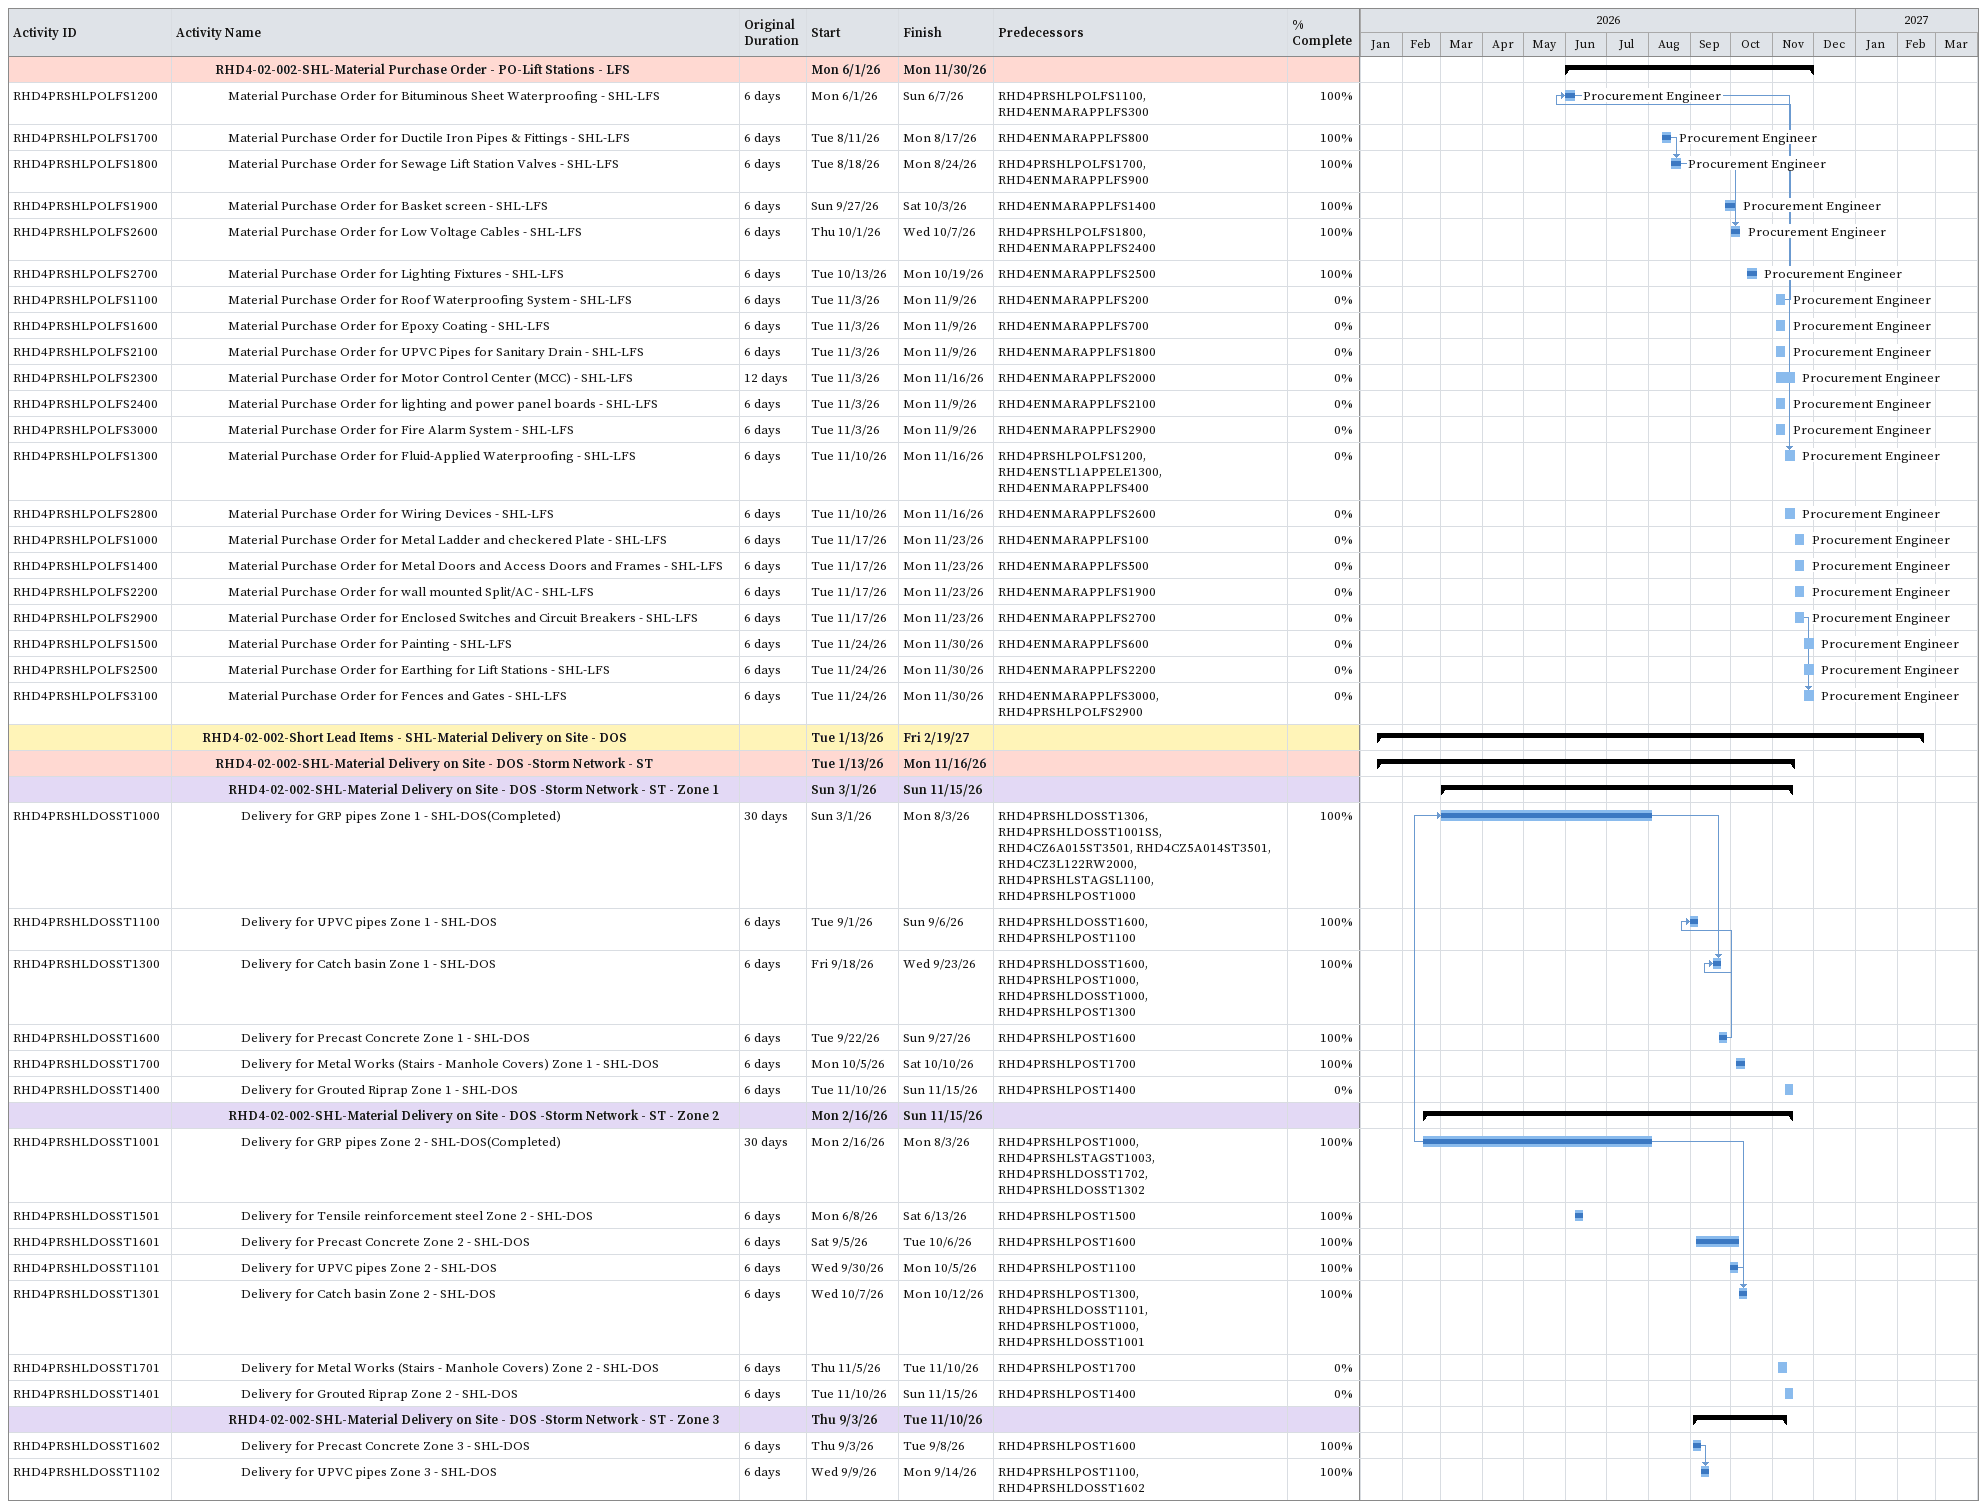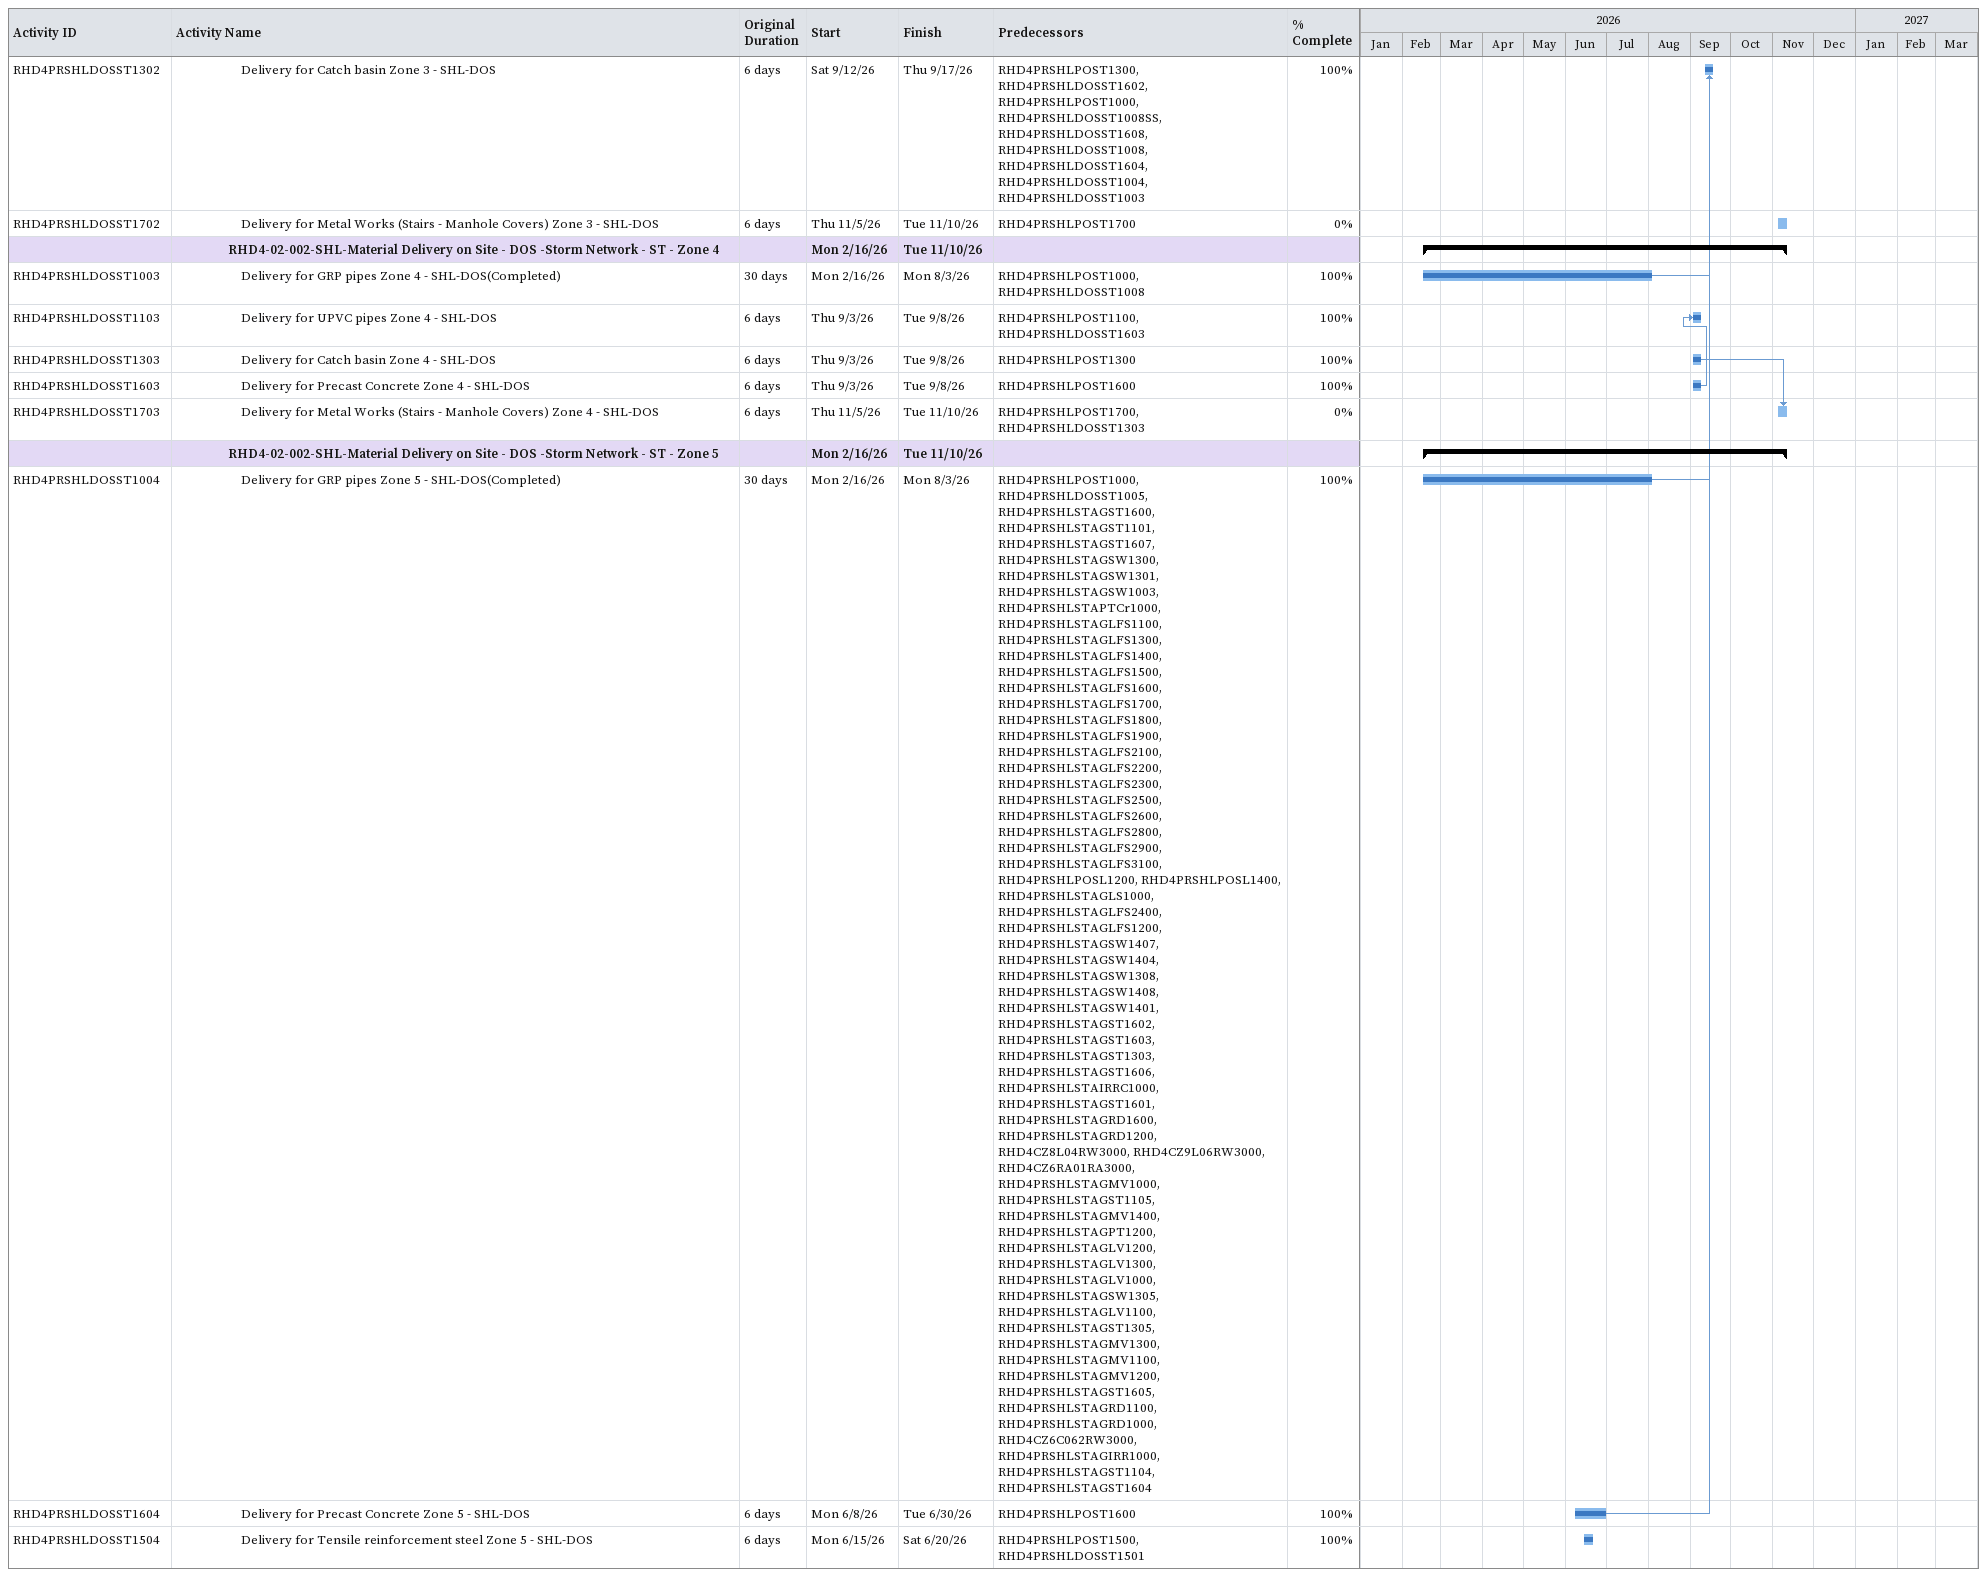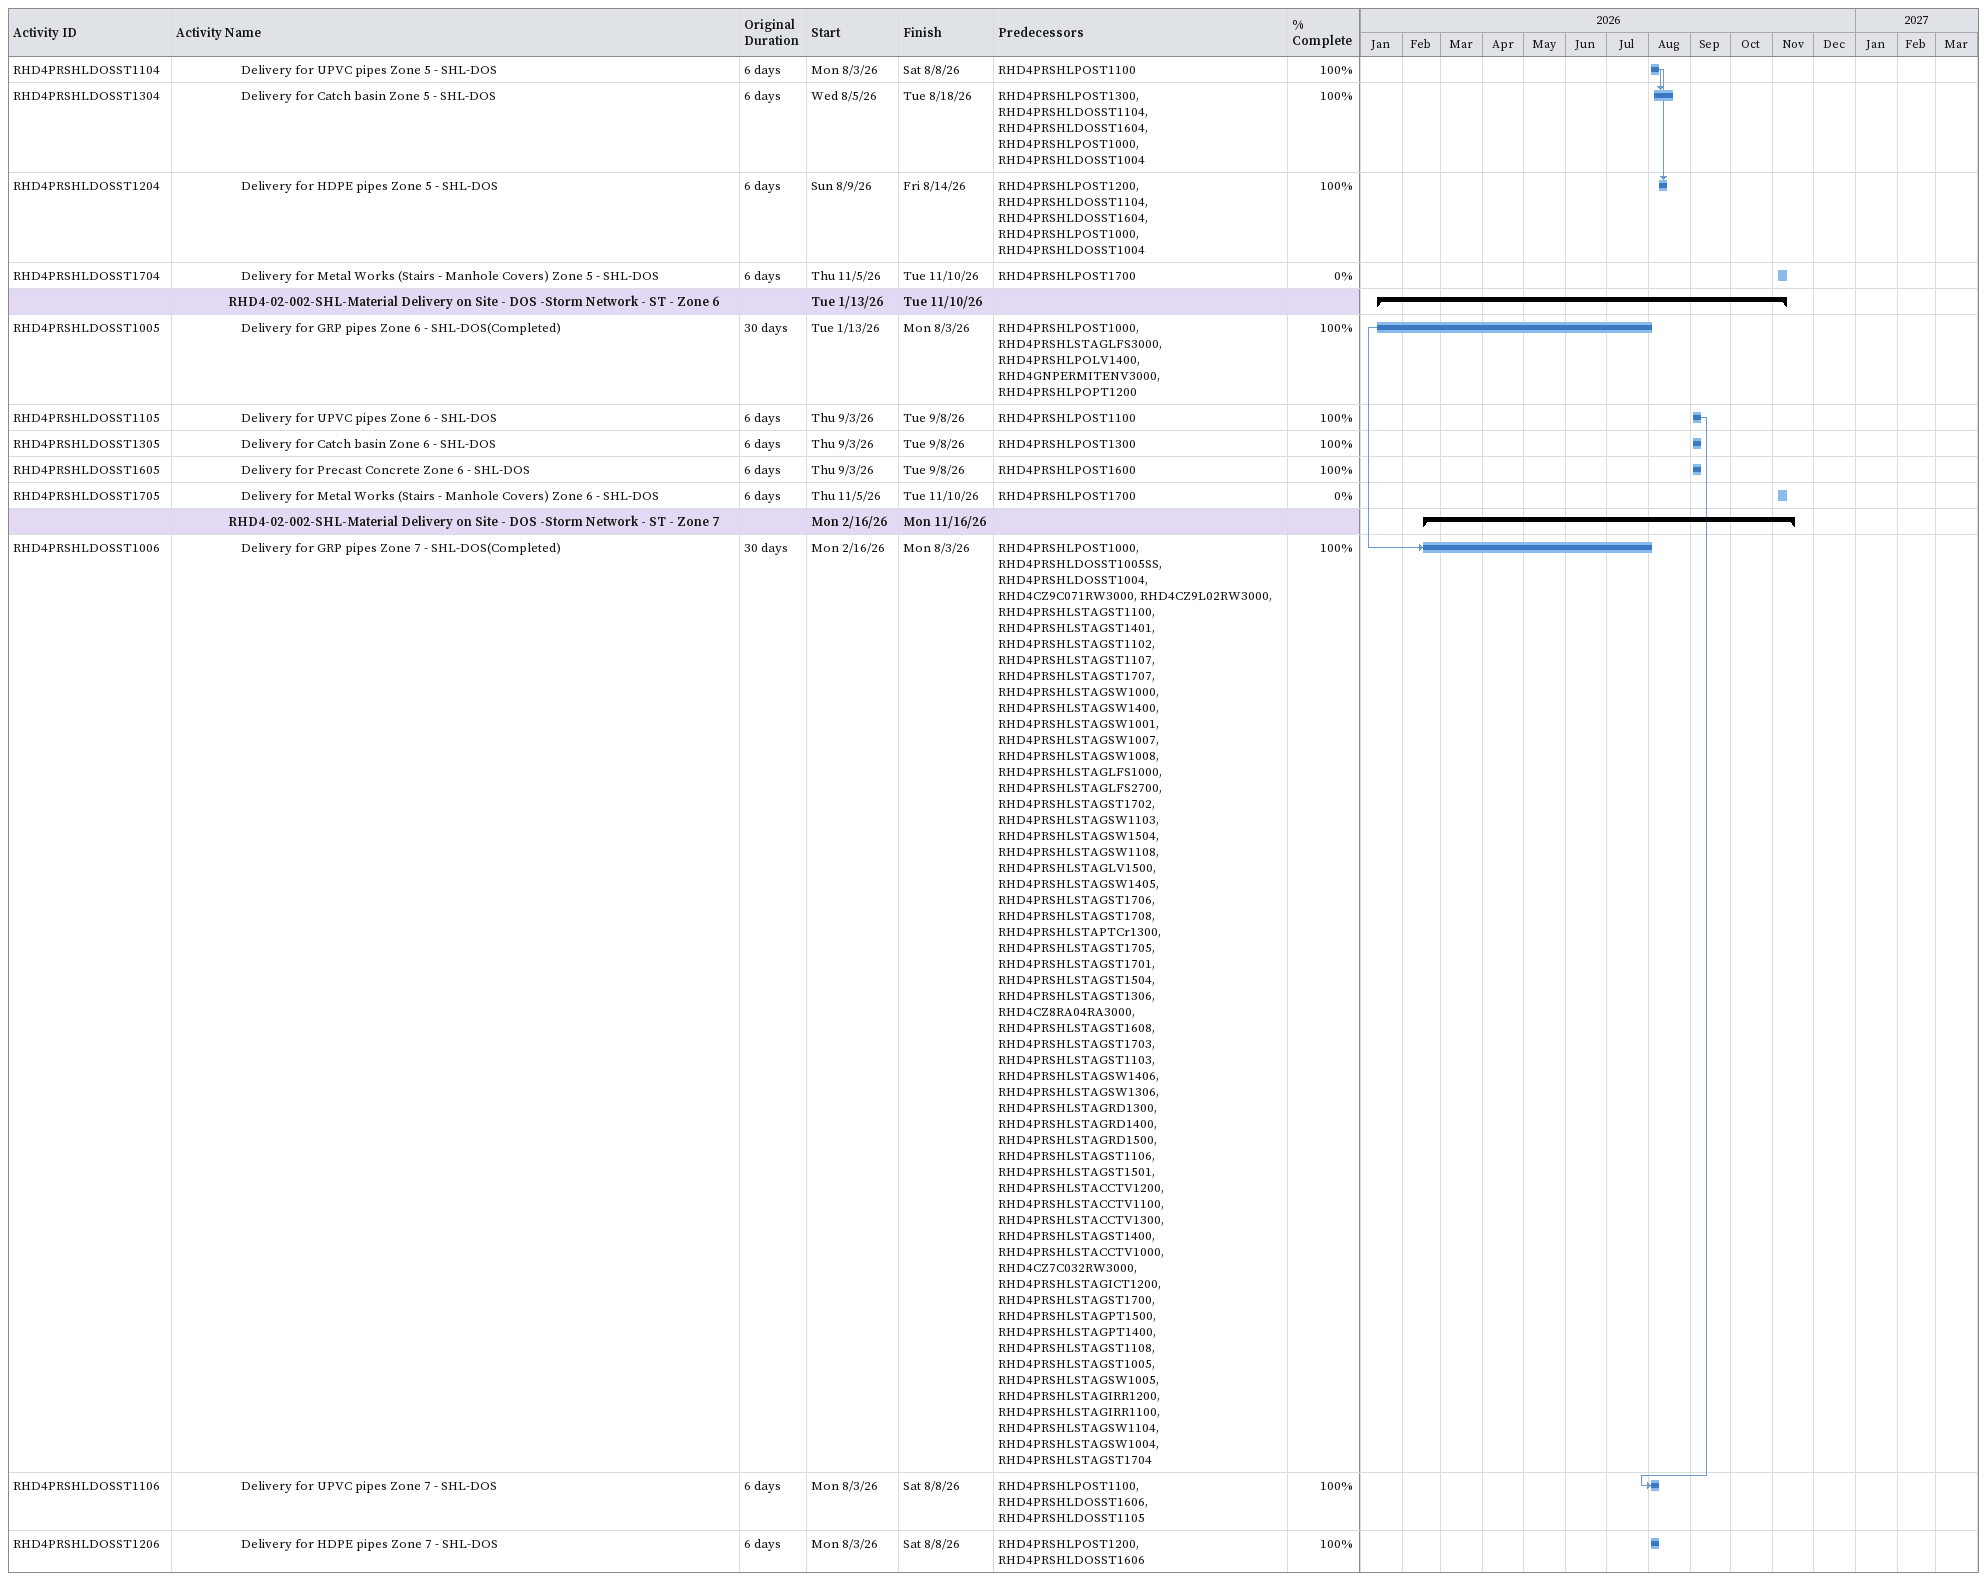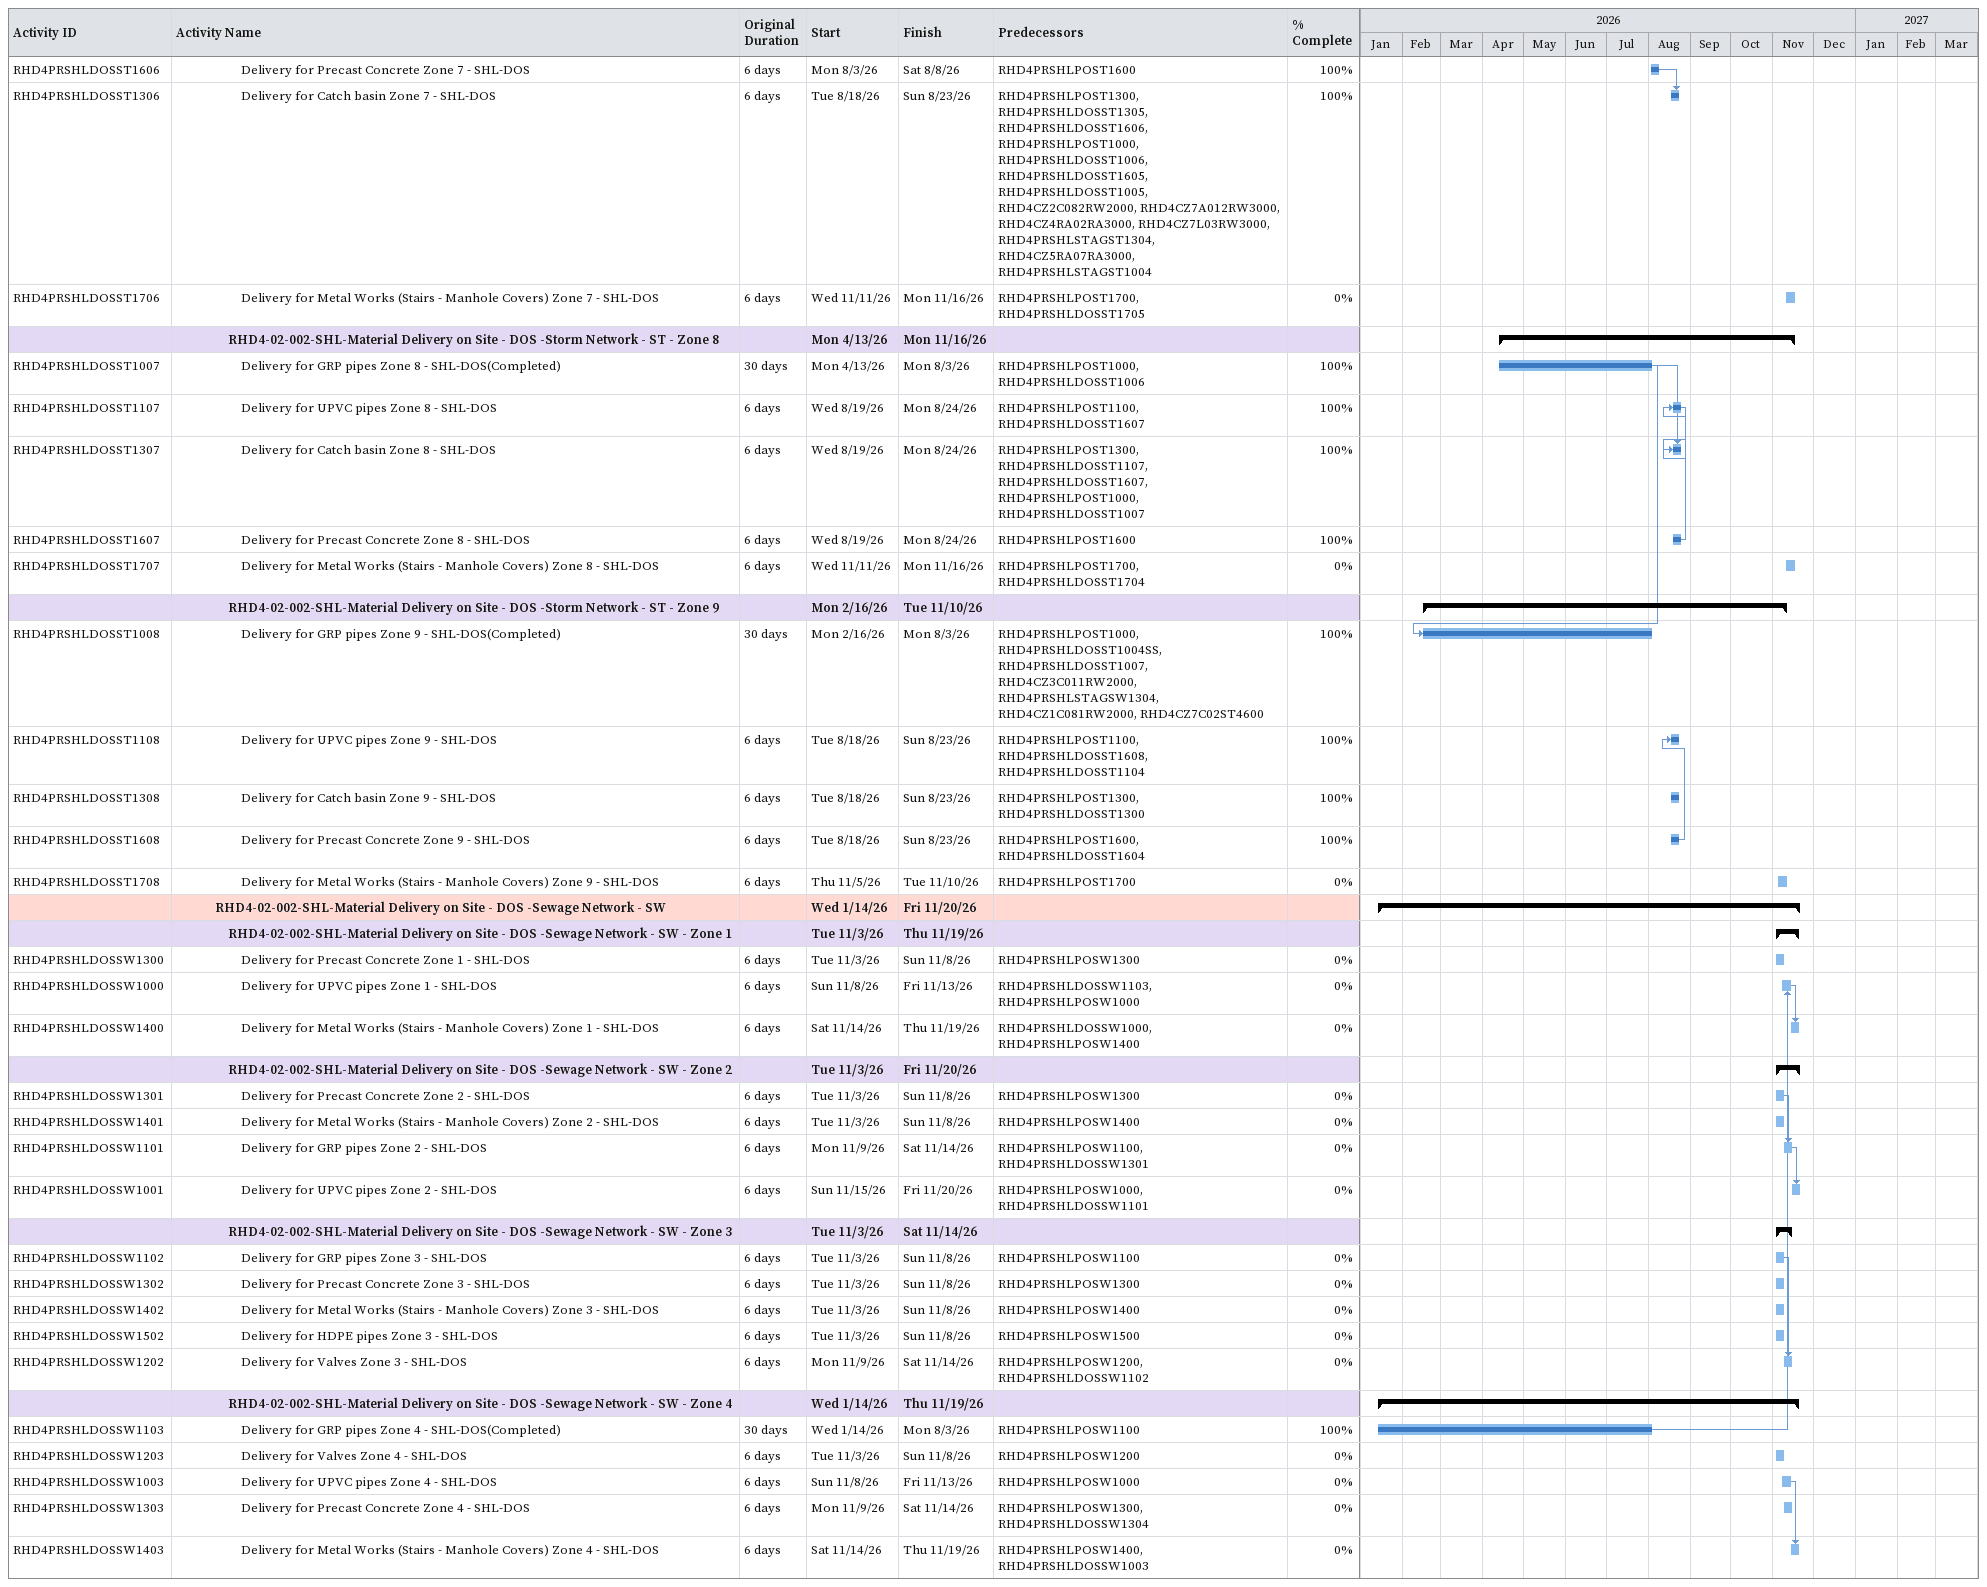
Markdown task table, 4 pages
| ID | Level | Task | Original duration | Start | Finish | Predecessors | Resources | % complete |
|---|---|---|---|---|---|---|---|---|
|  | 4 | **RHD4-02-002-SHL-Material Purchase Order - PO-Lift Stations - LFS** |  | 2026-06-01 | 2026-11-30 |  |  |  |
| RHD4PRSHLPOLFS1200 | 5 | Material Purchase Order for Bituminous Sheet Waterproofing - SHL-LFS | 6d | 2026-06-01 | 2026-06-07 | RHD4PRSHLPOLFS1100, RHD4ENMARAPPLFS300 | Procurement Engineer | 100 |
| RHD4PRSHLPOLFS1700 | 5 | Material Purchase Order for Ductile Iron Pipes & Fittings - SHL-LFS | 6d | 2026-08-11 | 2026-08-17 | RHD4ENMARAPPLFS800 | Procurement Engineer | 100 |
| RHD4PRSHLPOLFS1800 | 5 | Material Purchase Order for Sewage Lift Station Valves - SHL-LFS | 6d | 2026-08-18 | 2026-08-24 | RHD4PRSHLPOLFS1700, RHD4ENMARAPPLFS900 | Procurement Engineer | 100 |
| RHD4PRSHLPOLFS1900 | 5 | Material Purchase Order for Basket screen - SHL-LFS | 6d | 2026-09-27 | 2026-10-03 | RHD4ENMARAPPLFS1400 | Procurement Engineer | 100 |
| RHD4PRSHLPOLFS2600 | 5 | Material Purchase Order for Low Voltage Cables - SHL-LFS | 6d | 2026-10-01 | 2026-10-07 | RHD4PRSHLPOLFS1800, RHD4ENMARAPPLFS2400 | Procurement Engineer | 100 |
| RHD4PRSHLPOLFS2700 | 5 | Material Purchase Order for Lighting Fixtures - SHL-LFS | 6d | 2026-10-13 | 2026-10-19 | RHD4ENMARAPPLFS2500 | Procurement Engineer | 100 |
| RHD4PRSHLPOLFS1100 | 5 | Material Purchase Order for Roof Waterproofing System - SHL-LFS | 6d | 2026-11-03 | 2026-11-09 | RHD4ENMARAPPLFS200 | Procurement Engineer | 0 |
| RHD4PRSHLPOLFS1600 | 5 | Material Purchase Order for Epoxy Coating - SHL-LFS | 6d | 2026-11-03 | 2026-11-09 | RHD4ENMARAPPLFS700 | Procurement Engineer | 0 |
| RHD4PRSHLPOLFS2100 | 5 | Material Purchase Order for UPVC Pipes for Sanitary Drain - SHL-LFS | 6d | 2026-11-03 | 2026-11-09 | RHD4ENMARAPPLFS1800 | Procurement Engineer | 0 |
| RHD4PRSHLPOLFS2300 | 5 | Material Purchase Order for Motor Control Center (MCC) - SHL-LFS | 12d | 2026-11-03 | 2026-11-16 | RHD4ENMARAPPLFS2000 | Procurement Engineer | 0 |
| RHD4PRSHLPOLFS2400 | 5 | Material Purchase Order for lighting and power panel boards - SHL-LFS | 6d | 2026-11-03 | 2026-11-09 | RHD4ENMARAPPLFS2100 | Procurement Engineer | 0 |
| RHD4PRSHLPOLFS3000 | 5 | Material Purchase Order for Fire Alarm System - SHL-LFS | 6d | 2026-11-03 | 2026-11-09 | RHD4ENMARAPPLFS2900 | Procurement Engineer | 0 |
| RHD4PRSHLPOLFS1300 | 5 | Material Purchase Order for Fluid-Applied Waterproofing - SHL-LFS | 6d | 2026-11-10 | 2026-11-16 | RHD4PRSHLPOLFS1200, RHD4ENSTL1APPELE1300, RHD4ENMARAPPLFS400 | Procurement Engineer | 0 |
| RHD4PRSHLPOLFS2800 | 5 | Material Purchase Order for Wiring Devices - SHL-LFS | 6d | 2026-11-10 | 2026-11-16 | RHD4ENMARAPPLFS2600 | Procurement Engineer | 0 |
| RHD4PRSHLPOLFS1000 | 5 | Material Purchase Order for Metal Ladder and checkered Plate - SHL-LFS | 6d | 2026-11-17 | 2026-11-23 | RHD4ENMARAPPLFS100 | Procurement Engineer | 0 |
| RHD4PRSHLPOLFS1400 | 5 | Material Purchase Order for Metal Doors and Access Doors and Frames - SHL-LFS | 6d | 2026-11-17 | 2026-11-23 | RHD4ENMARAPPLFS500 | Procurement Engineer | 0 |
| RHD4PRSHLPOLFS2200 | 5 | Material Purchase Order for wall mounted Split/AC - SHL-LFS | 6d | 2026-11-17 | 2026-11-23 | RHD4ENMARAPPLFS1900 | Procurement Engineer | 0 |
| RHD4PRSHLPOLFS2900 | 5 | Material Purchase Order for Enclosed Switches and Circuit Breakers - SHL-LFS | 6d | 2026-11-17 | 2026-11-23 | RHD4ENMARAPPLFS2700 | Procurement Engineer | 0 |
| RHD4PRSHLPOLFS1500 | 5 | Material Purchase Order for Painting - SHL-LFS | 6d | 2026-11-24 | 2026-11-30 | RHD4ENMARAPPLFS600 | Procurement Engineer | 0 |
| RHD4PRSHLPOLFS2500 | 5 | Material Purchase Order for Earthing for Lift Stations - SHL-LFS | 6d | 2026-11-24 | 2026-11-30 | RHD4ENMARAPPLFS2200 | Procurement Engineer | 0 |
| RHD4PRSHLPOLFS3100 | 5 | Material Purchase Order for Fences and Gates - SHL-LFS | 6d | 2026-11-24 | 2026-11-30 | RHD4ENMARAPPLFS3000, RHD4PRSHLPOLFS2900 | Procurement Engineer | 0 |
|  | 3 | **RHD4-02-002-Short Lead Items - SHL-Material Delivery on Site - DOS** |  | 2026-01-13 | 2027-02-19 |  |  |  |
|  | 4 | **RHD4-02-002-SHL-Material Delivery on Site - DOS -Storm Network - ST** |  | 2026-01-13 | 2026-11-16 |  |  |  |
|  | 5 | **RHD4-02-002-SHL-Material Delivery on Site - DOS -Storm Network - ST - Zone 1** |  | 2026-03-01 | 2026-11-15 |  |  |  |
| RHD4PRSHLDOSST1000 | 6 | Delivery for GRP pipes Zone 1 - SHL-DOS(Completed) | 30d | 2026-03-01 | 2026-08-03 | RHD4PRSHLDOSST1306, RHD4PRSHLDOSST1001SS, RHD4CZ6A015ST3501, RHD4CZ5A014ST3501, RHD4CZ3L122RW2000, RHD4PRSHLSTAGSL1100, RHD4PRSHLPOST1000 |  | 100 |
| RHD4PRSHLDOSST1100 | 6 | Delivery for UPVC pipes Zone 1 - SHL-DOS | 6d | 2026-09-01 | 2026-09-06 | RHD4PRSHLDOSST1600, RHD4PRSHLPOST1100 |  | 100 |
| RHD4PRSHLDOSST1300 | 6 | Delivery for Catch basin Zone 1 - SHL-DOS | 6d | 2026-09-18 | 2026-09-23 | RHD4PRSHLDOSST1600, RHD4PRSHLPOST1000, RHD4PRSHLDOSST1000, RHD4PRSHLPOST1300 |  | 100 |
| RHD4PRSHLDOSST1600 | 6 | Delivery for Precast Concrete Zone 1 - SHL-DOS | 6d | 2026-09-22 | 2026-09-27 | RHD4PRSHLPOST1600 |  | 100 |
| RHD4PRSHLDOSST1700 | 6 | Delivery for Metal Works (Stairs - Manhole Covers) Zone 1 - SHL-DOS | 6d | 2026-10-05 | 2026-10-10 | RHD4PRSHLPOST1700 |  | 100 |
| RHD4PRSHLDOSST1400 | 6 | Delivery for Grouted Riprap Zone 1 - SHL-DOS | 6d | 2026-11-10 | 2026-11-15 | RHD4PRSHLPOST1400 |  | 0 |
|  | 5 | **RHD4-02-002-SHL-Material Delivery on Site - DOS -Storm Network - ST - Zone 2** |  | 2026-02-16 | 2026-11-15 |  |  |  |
| RHD4PRSHLDOSST1001 | 6 | Delivery for GRP pipes Zone 2 - SHL-DOS(Completed) | 30d | 2026-02-16 | 2026-08-03 | RHD4PRSHLPOST1000, RHD4PRSHLSTAGST1003, RHD4PRSHLDOSST1702, RHD4PRSHLDOSST1302 |  | 100 |
| RHD4PRSHLDOSST1501 | 6 | Delivery for Tensile reinforcement steel Zone 2 - SHL-DOS | 6d | 2026-06-08 | 2026-06-13 | RHD4PRSHLPOST1500 |  | 100 |
| RHD4PRSHLDOSST1601 | 6 | Delivery for Precast Concrete Zone 2 - SHL-DOS | 6d | 2026-09-05 | 2026-10-06 | RHD4PRSHLPOST1600 |  | 100 |
| RHD4PRSHLDOSST1101 | 6 | Delivery for UPVC pipes Zone 2 - SHL-DOS | 6d | 2026-09-30 | 2026-10-05 | RHD4PRSHLPOST1100 |  | 100 |
| RHD4PRSHLDOSST1301 | 6 | Delivery for Catch basin Zone 2 - SHL-DOS | 6d | 2026-10-07 | 2026-10-12 | RHD4PRSHLPOST1300, RHD4PRSHLDOSST1101, RHD4PRSHLPOST1000, RHD4PRSHLDOSST1001 |  | 100 |
| RHD4PRSHLDOSST1701 | 6 | Delivery for Metal Works (Stairs - Manhole Covers) Zone 2 - SHL-DOS | 6d | 2026-11-05 | 2026-11-10 | RHD4PRSHLPOST1700 |  | 0 |
| RHD4PRSHLDOSST1401 | 6 | Delivery for Grouted Riprap Zone 2 - SHL-DOS | 6d | 2026-11-10 | 2026-11-15 | RHD4PRSHLPOST1400 |  | 0 |
|  | 5 | **RHD4-02-002-SHL-Material Delivery on Site - DOS -Storm Network - ST - Zone 3** |  | 2026-09-03 | 2026-11-10 |  |  |  |
| RHD4PRSHLDOSST1602 | 6 | Delivery for Precast Concrete Zone 3 - SHL-DOS | 6d | 2026-09-03 | 2026-09-08 | RHD4PRSHLPOST1600 |  | 100 |
| RHD4PRSHLDOSST1102 | 6 | Delivery for UPVC pipes Zone 3 - SHL-DOS | 6d | 2026-09-09 | 2026-09-14 | RHD4PRSHLPOST1100, RHD4PRSHLDOSST1602 |  | 100 |
| RHD4PRSHLDOSST1302 | 6 | Delivery for Catch basin Zone 3 - SHL-DOS | 6d | 2026-09-12 | 2026-09-17 | RHD4PRSHLPOST1300, RHD4PRSHLDOSST1602, RHD4PRSHLPOST1000, RHD4PRSHLDOSST1008SS, RHD4PRSHLDOSST1608, RHD4PRSHLDOSST1008, RHD4PRSHLDOSST1604, RHD4PRSHLDOSST1004, RHD4PRSHLDOSST1003 |  | 100 |
| RHD4PRSHLDOSST1702 | 6 | Delivery for Metal Works (Stairs - Manhole Covers) Zone 3 - SHL-DOS | 6d | 2026-11-05 | 2026-11-10 | RHD4PRSHLPOST1700 |  | 0 |
|  | 5 | **RHD4-02-002-SHL-Material Delivery on Site - DOS -Storm Network - ST - Zone 4** |  | 2026-02-16 | 2026-11-10 |  |  |  |
| RHD4PRSHLDOSST1003 | 6 | Delivery for GRP pipes Zone 4 - SHL-DOS(Completed) | 30d | 2026-02-16 | 2026-08-03 | RHD4PRSHLPOST1000, RHD4PRSHLDOSST1008 |  | 100 |
| RHD4PRSHLDOSST1103 | 6 | Delivery for UPVC pipes Zone 4 - SHL-DOS | 6d | 2026-09-03 | 2026-09-08 | RHD4PRSHLPOST1100, RHD4PRSHLDOSST1603 |  | 100 |
| RHD4PRSHLDOSST1303 | 6 | Delivery for Catch basin Zone 4 - SHL-DOS | 6d | 2026-09-03 | 2026-09-08 | RHD4PRSHLPOST1300 |  | 100 |
| RHD4PRSHLDOSST1603 | 6 | Delivery for Precast Concrete Zone 4 - SHL-DOS | 6d | 2026-09-03 | 2026-09-08 | RHD4PRSHLPOST1600 |  | 100 |
| RHD4PRSHLDOSST1703 | 6 | Delivery for Metal Works (Stairs - Manhole Covers) Zone 4 - SHL-DOS | 6d | 2026-11-05 | 2026-11-10 | RHD4PRSHLPOST1700, RHD4PRSHLDOSST1303 |  | 0 |
|  | 5 | **RHD4-02-002-SHL-Material Delivery on Site - DOS -Storm Network - ST - Zone 5** |  | 2026-02-16 | 2026-11-10 |  |  |  |
| RHD4PRSHLDOSST1004 | 6 | Delivery for GRP pipes Zone 5 - SHL-DOS(Completed) | 30d | 2026-02-16 | 2026-08-03 | RHD4PRSHLPOST1000, RHD4PRSHLDOSST1005, RHD4PRSHLSTAGST1600, RHD4PRSHLSTAGST1101, RHD4PRSHLSTAGST1607, RHD4PRSHLSTAGSW1300, RHD4PRSHLSTAGSW1301, RHD4PRSHLSTAGSW1003, RHD4PRSHLSTAPTCr1000, RHD4PRSHLSTAGLFS1100, RHD4PRSHLSTAGLFS1300, RHD4PRSHLSTAGLFS1400, RHD4PRSHLSTAGLFS1500, RHD4PRSHLSTAGLFS1600, RHD4PRSHLSTAGLFS1700, RHD4PRSHLSTAGLFS1800, RHD4PRSHLSTAGLFS1900, RHD4PRSHLSTAGLFS2100, RHD4PRSHLSTAGLFS2200, RHD4PRSHLSTAGLFS2300, RHD4PRSHLSTAGLFS2500, RHD4PRSHLSTAGLFS2600, RHD4PRSHLSTAGLFS2800, RHD4PRSHLSTAGLFS2900, RHD4PRSHLSTAGLFS3100, RHD4PRSHLPOSL1200, RHD4PRSHLPOSL1400, RHD4PRSHLSTAGLS1000, RHD4PRSHLSTAGLFS2400, RHD4PRSHLSTAGLFS1200, RHD4PRSHLSTAGSW1407, RHD4PRSHLSTAGSW1404, RHD4PRSHLSTAGSW1308, RHD4PRSHLSTAGSW1408, RHD4PRSHLSTAGSW1401, RHD4PRSHLSTAGST1602, RHD4PRSHLSTAGST1603, RHD4PRSHLSTAGST1303, RHD4PRSHLSTAGST1606, RHD4PRSHLSTAIRRC1000, RHD4PRSHLSTAGST1601, RHD4PRSHLSTAGRD1600, RHD4PRSHLSTAGRD1200, RHD4CZ8L04RW3000, RHD4CZ9L06RW3000, RHD4CZ6RA01RA3000, RHD4PRSHLSTAGMV1000, RHD4PRSHLSTAGST1105, RHD4PRSHLSTAGMV1400, RHD4PRSHLSTAGPT1200, RHD4PRSHLSTAGLV1200, RHD4PRSHLSTAGLV1300, RHD4PRSHLSTAGLV1000, RHD4PRSHLSTAGSW1305, RHD4PRSHLSTAGLV1100, RHD4PRSHLSTAGST1305, RHD4PRSHLSTAGMV1300, RHD4PRSHLSTAGMV1100, RHD4PRSHLSTAGMV1200, RHD4PRSHLSTAGST1605, RHD4PRSHLSTAGRD1100, RHD4PRSHLSTAGRD1000, RHD4CZ6C062RW3000, RHD4PRSHLSTAGIRR1000, RHD4PRSHLSTAGST1104, RHD4PRSHLSTAGST1604 |  | 100 |
| RHD4PRSHLDOSST1604 | 6 | Delivery for Precast Concrete Zone 5 - SHL-DOS | 6d | 2026-06-08 | 2026-06-30 | RHD4PRSHLPOST1600 |  | 100 |
| RHD4PRSHLDOSST1504 | 6 | Delivery for Tensile reinforcement steel Zone 5 - SHL-DOS | 6d | 2026-06-15 | 2026-06-20 | RHD4PRSHLPOST1500, RHD4PRSHLDOSST1501 |  | 100 |
| RHD4PRSHLDOSST1104 | 6 | Delivery for UPVC pipes Zone 5 - SHL-DOS | 6d | 2026-08-03 | 2026-08-08 | RHD4PRSHLPOST1100 |  | 100 |
| RHD4PRSHLDOSST1304 | 6 | Delivery for Catch basin Zone 5 - SHL-DOS | 6d | 2026-08-05 | 2026-08-18 | RHD4PRSHLPOST1300, RHD4PRSHLDOSST1104, RHD4PRSHLDOSST1604, RHD4PRSHLPOST1000, RHD4PRSHLDOSST1004 |  | 100 |
| RHD4PRSHLDOSST1204 | 6 | Delivery for HDPE pipes Zone 5 - SHL-DOS | 6d | 2026-08-09 | 2026-08-14 | RHD4PRSHLPOST1200, RHD4PRSHLDOSST1104, RHD4PRSHLDOSST1604, RHD4PRSHLPOST1000, RHD4PRSHLDOSST1004 |  | 100 |
| RHD4PRSHLDOSST1704 | 6 | Delivery for Metal Works (Stairs - Manhole Covers) Zone 5 - SHL-DOS | 6d | 2026-11-05 | 2026-11-10 | RHD4PRSHLPOST1700 |  | 0 |
|  | 5 | **RHD4-02-002-SHL-Material Delivery on Site - DOS -Storm Network - ST - Zone 6** |  | 2026-01-13 | 2026-11-10 |  |  |  |
| RHD4PRSHLDOSST1005 | 6 | Delivery for GRP pipes Zone 6 - SHL-DOS(Completed) | 30d | 2026-01-13 | 2026-08-03 | RHD4PRSHLPOST1000, RHD4PRSHLSTAGLFS3000, RHD4PRSHLPOLV1400, RHD4GNPERMITENV3000, RHD4PRSHLPOPT1200 |  | 100 |
| RHD4PRSHLDOSST1105 | 6 | Delivery for UPVC pipes Zone 6 - SHL-DOS | 6d | 2026-09-03 | 2026-09-08 | RHD4PRSHLPOST1100 |  | 100 |
| RHD4PRSHLDOSST1305 | 6 | Delivery for Catch basin Zone 6 - SHL-DOS | 6d | 2026-09-03 | 2026-09-08 | RHD4PRSHLPOST1300 |  | 100 |
| RHD4PRSHLDOSST1605 | 6 | Delivery for Precast Concrete Zone 6 - SHL-DOS | 6d | 2026-09-03 | 2026-09-08 | RHD4PRSHLPOST1600 |  | 100 |
| RHD4PRSHLDOSST1705 | 6 | Delivery for Metal Works (Stairs - Manhole Covers) Zone 6 - SHL-DOS | 6d | 2026-11-05 | 2026-11-10 | RHD4PRSHLPOST1700 |  | 0 |
|  | 5 | **RHD4-02-002-SHL-Material Delivery on Site - DOS -Storm Network - ST - Zone 7** |  | 2026-02-16 | 2026-11-16 |  |  |  |
| RHD4PRSHLDOSST1006 | 6 | Delivery for GRP pipes Zone 7 - SHL-DOS(Completed) | 30d | 2026-02-16 | 2026-08-03 | RHD4PRSHLPOST1000, RHD4PRSHLDOSST1005SS, RHD4PRSHLDOSST1004, RHD4CZ9C071RW3000, RHD4CZ9L02RW3000, RHD4PRSHLSTAGST1100, RHD4PRSHLSTAGST1401, RHD4PRSHLSTAGST1102, RHD4PRSHLSTAGST1107, RHD4PRSHLSTAGST1707, RHD4PRSHLSTAGSW1000, RHD4PRSHLSTAGSW1400, RHD4PRSHLSTAGSW1001, RHD4PRSHLSTAGSW1007, RHD4PRSHLSTAGSW1008, RHD4PRSHLSTAGLFS1000, RHD4PRSHLSTAGLFS2700, RHD4PRSHLSTAGST1702, RHD4PRSHLSTAGSW1103, RHD4PRSHLSTAGSW1504, RHD4PRSHLSTAGSW1108, RHD4PRSHLSTAGLV1500, RHD4PRSHLSTAGSW1405, RHD4PRSHLSTAGST1706, RHD4PRSHLSTAGST1708, RHD4PRSHLSTAPTCr1300, RHD4PRSHLSTAGST1705, RHD4PRSHLSTAGST1701, RHD4PRSHLSTAGST1504, RHD4PRSHLSTAGST1306, RHD4CZ8RA04RA3000, RHD4PRSHLSTAGST1608, RHD4PRSHLSTAGST1703, RHD4PRSHLSTAGST1103, RHD4PRSHLSTAGSW1406, RHD4PRSHLSTAGSW1306, RHD4PRSHLSTAGRD1300, RHD4PRSHLSTAGRD1400, RHD4PRSHLSTAGRD1500, RHD4PRSHLSTAGST1106, RHD4PRSHLSTAGST1501, RHD4PRSHLSTACCTV1200, RHD4PRSHLSTACCTV1100, RHD4PRSHLSTACCTV1300, RHD4PRSHLSTAGST1400, RHD4PRSHLSTACCTV1000, RHD4CZ7C032RW3000, RHD4PRSHLSTAGICT1200, RHD4PRSHLSTAGST1700, RHD4PRSHLSTAGPT1500, RHD4PRSHLSTAGPT1400, RHD4PRSHLSTAGST1108, RHD4PRSHLSTAGST1005, RHD4PRSHLSTAGSW1005, RHD4PRSHLSTAGIRR1200, RHD4PRSHLSTAGIRR1100, RHD4PRSHLSTAGSW1104, RHD4PRSHLSTAGSW1004, RHD4PRSHLSTAGST1704 |  | 100 |
| RHD4PRSHLDOSST1106 | 6 | Delivery for UPVC pipes Zone 7 - SHL-DOS | 6d | 2026-08-03 | 2026-08-08 | RHD4PRSHLPOST1100, RHD4PRSHLDOSST1606, RHD4PRSHLDOSST1105 |  | 100 |
| RHD4PRSHLDOSST1206 | 6 | Delivery for HDPE pipes Zone 7 - SHL-DOS | 6d | 2026-08-03 | 2026-08-08 | RHD4PRSHLPOST1200, RHD4PRSHLDOSST1606 |  | 100 |
| RHD4PRSHLDOSST1606 | 6 | Delivery for Precast Concrete Zone 7 - SHL-DOS | 6d | 2026-08-03 | 2026-08-08 | RHD4PRSHLPOST1600 |  | 100 |
| RHD4PRSHLDOSST1306 | 6 | Delivery for Catch basin Zone 7 - SHL-DOS | 6d | 2026-08-18 | 2026-08-23 | RHD4PRSHLPOST1300, RHD4PRSHLDOSST1305, RHD4PRSHLDOSST1606, RHD4PRSHLPOST1000, RHD4PRSHLDOSST1006, RHD4PRSHLDOSST1605, RHD4PRSHLDOSST1005, RHD4CZ2C082RW2000, RHD4CZ7A012RW3000, RHD4CZ4RA02RA3000, RHD4CZ7L03RW3000, RHD4PRSHLSTAGST1304, RHD4CZ5RA07RA3000, RHD4PRSHLSTAGST1004 |  | 100 |
| RHD4PRSHLDOSST1706 | 6 | Delivery for Metal Works (Stairs - Manhole Covers) Zone 7 - SHL-DOS | 6d | 2026-11-11 | 2026-11-16 | RHD4PRSHLPOST1700, RHD4PRSHLDOSST1705 |  | 0 |
|  | 5 | **RHD4-02-002-SHL-Material Delivery on Site - DOS -Storm Network - ST - Zone 8** |  | 2026-04-13 | 2026-11-16 |  |  |  |
| RHD4PRSHLDOSST1007 | 6 | Delivery for GRP pipes Zone 8 - SHL-DOS(Completed) | 30d | 2026-04-13 | 2026-08-03 | RHD4PRSHLPOST1000, RHD4PRSHLDOSST1006 |  | 100 |
| RHD4PRSHLDOSST1107 | 6 | Delivery for UPVC pipes Zone 8 - SHL-DOS | 6d | 2026-08-19 | 2026-08-24 | RHD4PRSHLPOST1100, RHD4PRSHLDOSST1607 |  | 100 |
| RHD4PRSHLDOSST1307 | 6 | Delivery for Catch basin Zone 8 - SHL-DOS | 6d | 2026-08-19 | 2026-08-24 | RHD4PRSHLPOST1300, RHD4PRSHLDOSST1107, RHD4PRSHLDOSST1607, RHD4PRSHLPOST1000, RHD4PRSHLDOSST1007 |  | 100 |
| RHD4PRSHLDOSST1607 | 6 | Delivery for Precast Concrete Zone 8 - SHL-DOS | 6d | 2026-08-19 | 2026-08-24 | RHD4PRSHLPOST1600 |  | 100 |
| RHD4PRSHLDOSST1707 | 6 | Delivery for Metal Works (Stairs - Manhole Covers) Zone 8 - SHL-DOS | 6d | 2026-11-11 | 2026-11-16 | RHD4PRSHLPOST1700, RHD4PRSHLDOSST1704 |  | 0 |
|  | 5 | **RHD4-02-002-SHL-Material Delivery on Site - DOS -Storm Network - ST - Zone 9** |  | 2026-02-16 | 2026-11-10 |  |  |  |
| RHD4PRSHLDOSST1008 | 6 | Delivery for GRP pipes Zone 9 - SHL-DOS(Completed) | 30d | 2026-02-16 | 2026-08-03 | RHD4PRSHLPOST1000, RHD4PRSHLDOSST1004SS, RHD4PRSHLDOSST1007, RHD4CZ3C011RW2000, RHD4PRSHLSTAGSW1304, RHD4CZ1C081RW2000, RHD4CZ7C02ST4600 |  | 100 |
| RHD4PRSHLDOSST1108 | 6 | Delivery for UPVC pipes Zone 9 - SHL-DOS | 6d | 2026-08-18 | 2026-08-23 | RHD4PRSHLPOST1100, RHD4PRSHLDOSST1608, RHD4PRSHLDOSST1104 |  | 100 |
| RHD4PRSHLDOSST1308 | 6 | Delivery for Catch basin Zone 9 - SHL-DOS | 6d | 2026-08-18 | 2026-08-23 | RHD4PRSHLPOST1300, RHD4PRSHLDOSST1300 |  | 100 |
| RHD4PRSHLDOSST1608 | 6 | Delivery for Precast Concrete Zone 9 - SHL-DOS | 6d | 2026-08-18 | 2026-08-23 | RHD4PRSHLPOST1600, RHD4PRSHLDOSST1604 |  | 100 |
| RHD4PRSHLDOSST1708 | 6 | Delivery for Metal Works (Stairs - Manhole Covers) Zone 9 - SHL-DOS | 6d | 2026-11-05 | 2026-11-10 | RHD4PRSHLPOST1700 |  | 0 |
|  | 4 | **RHD4-02-002-SHL-Material Delivery on Site - DOS -Sewage Network - SW** |  | 2026-01-14 | 2026-11-20 |  |  |  |
|  | 5 | **RHD4-02-002-SHL-Material Delivery on Site - DOS -Sewage Network - SW - Zone 1** |  | 2026-11-03 | 2026-11-19 |  |  |  |
| RHD4PRSHLDOSSW1300 | 6 | Delivery for Precast Concrete Zone 1 - SHL-DOS | 6d | 2026-11-03 | 2026-11-08 | RHD4PRSHLPOSW1300 |  | 0 |
| RHD4PRSHLDOSSW1000 | 6 | Delivery for UPVC pipes Zone 1 - SHL-DOS | 6d | 2026-11-08 | 2026-11-13 | RHD4PRSHLDOSSW1103, RHD4PRSHLPOSW1000 |  | 0 |
| RHD4PRSHLDOSSW1400 | 6 | Delivery for Metal Works (Stairs - Manhole Covers) Zone 1 - SHL-DOS | 6d | 2026-11-14 | 2026-11-19 | RHD4PRSHLDOSSW1000, RHD4PRSHLPOSW1400 |  | 0 |
|  | 5 | **RHD4-02-002-SHL-Material Delivery on Site - DOS -Sewage Network - SW - Zone 2** |  | 2026-11-03 | 2026-11-20 |  |  |  |
| RHD4PRSHLDOSSW1301 | 6 | Delivery for Precast Concrete Zone 2 - SHL-DOS | 6d | 2026-11-03 | 2026-11-08 | RHD4PRSHLPOSW1300 |  | 0 |
| RHD4PRSHLDOSSW1401 | 6 | Delivery for Metal Works (Stairs - Manhole Covers) Zone 2 - SHL-DOS | 6d | 2026-11-03 | 2026-11-08 | RHD4PRSHLPOSW1400 |  | 0 |
| RHD4PRSHLDOSSW1101 | 6 | Delivery for GRP pipes Zone 2 - SHL-DOS | 6d | 2026-11-09 | 2026-11-14 | RHD4PRSHLPOSW1100, RHD4PRSHLDOSSW1301 |  | 0 |
| RHD4PRSHLDOSSW1001 | 6 | Delivery for UPVC pipes Zone 2 - SHL-DOS | 6d | 2026-11-15 | 2026-11-20 | RHD4PRSHLPOSW1000, RHD4PRSHLDOSSW1101 |  | 0 |
|  | 5 | **RHD4-02-002-SHL-Material Delivery on Site - DOS -Sewage Network - SW - Zone 3** |  | 2026-11-03 | 2026-11-14 |  |  |  |
| RHD4PRSHLDOSSW1102 | 6 | Delivery for GRP pipes Zone 3 - SHL-DOS | 6d | 2026-11-03 | 2026-11-08 | RHD4PRSHLPOSW1100 |  | 0 |
| RHD4PRSHLDOSSW1302 | 6 | Delivery for Precast Concrete Zone 3 - SHL-DOS | 6d | 2026-11-03 | 2026-11-08 | RHD4PRSHLPOSW1300 |  | 0 |
| RHD4PRSHLDOSSW1402 | 6 | Delivery for Metal Works (Stairs - Manhole Covers) Zone 3 - SHL-DOS | 6d | 2026-11-03 | 2026-11-08 | RHD4PRSHLPOSW1400 |  | 0 |
| RHD4PRSHLDOSSW1502 | 6 | Delivery for HDPE pipes Zone 3 - SHL-DOS | 6d | 2026-11-03 | 2026-11-08 | RHD4PRSHLPOSW1500 |  | 0 |
| RHD4PRSHLDOSSW1202 | 6 | Delivery for Valves Zone 3 - SHL-DOS | 6d | 2026-11-09 | 2026-11-14 | RHD4PRSHLPOSW1200, RHD4PRSHLDOSSW1102 |  | 0 |
|  | 5 | **RHD4-02-002-SHL-Material Delivery on Site - DOS -Sewage Network - SW - Zone 4** |  | 2026-01-14 | 2026-11-19 |  |  |  |
| RHD4PRSHLDOSSW1103 | 6 | Delivery for GRP pipes Zone 4 - SHL-DOS(Completed) | 30d | 2026-01-14 | 2026-08-03 | RHD4PRSHLPOSW1100 |  | 100 |
| RHD4PRSHLDOSSW1203 | 6 | Delivery for Valves Zone 4 - SHL-DOS | 6d | 2026-11-03 | 2026-11-08 | RHD4PRSHLPOSW1200 |  | 0 |
| RHD4PRSHLDOSSW1003 | 6 | Delivery for UPVC pipes Zone 4 - SHL-DOS | 6d | 2026-11-08 | 2026-11-13 | RHD4PRSHLPOSW1000 |  | 0 |
| RHD4PRSHLDOSSW1303 | 6 | Delivery for Precast Concrete Zone 4 - SHL-DOS | 6d | 2026-11-09 | 2026-11-14 | RHD4PRSHLPOSW1300, RHD4PRSHLDOSSW1304 |  | 0 |
| RHD4PRSHLDOSSW1403 | 6 | Delivery for Metal Works (Stairs - Manhole Covers) Zone 4 - SHL-DOS | 6d | 2026-11-14 | 2026-11-19 | RHD4PRSHLPOSW1400, RHD4PRSHLDOSSW1003 |  | 0 |
